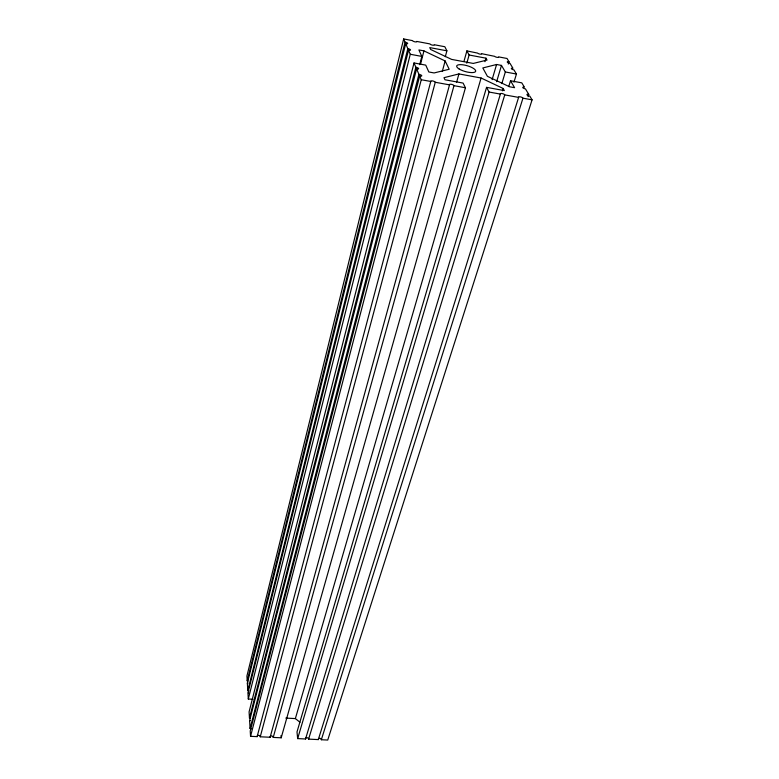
<?xml version="1.0" encoding="UTF-8"?>
<svg xmlns="http://www.w3.org/2000/svg" width="779" height="779" viewBox="0 0 779 779"><rect width="100%" height="100%" fill="white"/><g stroke="black" fill="none" stroke-linecap="round" stroke-linejoin="round"><path stroke-width="1.17" d="M445.315 56.692L446.893 50.82L444.838 46.73L434.156 44.715A2.191 0.662 15.2 0 1 432.462 45.133A2.191 0.662 15.2 0 1 429.989 43.926L416.707 41.414A2.201 0.662 15 0 1 414.983 41.832A2.201 0.662 15 0 1 412.519 40.625L403.668 38.95L246.924 676.016L247.216 680.856A1.519 1.139 12.7 0 1 248.014 681.021M247.216 680.856L405.041 42.154L403.668 38.95M248.959 690.944A1.529 1.159 12.8 0 0 247.8 690.574L247.352 683.164L405.703 43.682A2.22 0.672 14.8 0 0 407.66 43.351A2.22 0.672 14.8 0 0 405.041 42.154M247.8 690.574L407.836 48.619L405.703 43.682M407.836 48.619A2.249 0.691 14.9 0 1 410.484 49.837A2.249 0.691 14.9 0 1 408.508 50.187L247.946 692.921L248.306 699.006L252.932 699.269M248.306 699.006L410.27 54.267L408.508 50.187M419.696 64.667L421.819 56.419L418.898 49.944L423.951 50.888L445.13 60.947L449.201 69.253L434.088 72.944L428.83 71.98L425.743 65.124L414.019 62.963L249.085 711.87L249.465 718.15A1.568 1.217 13.2 0 1 250.293 718.326M249.465 718.15L415.869 67.247L414.019 62.963M251.286 728.891A1.577 1.237 13.4 0 0 250.088 728.501L249.611 720.614L416.59 68.922A2.327 0.74 15 0 0 418.615 68.523A2.327 0.74 15 0 0 415.869 67.247M420.621 63.839L423.951 50.888M250.088 728.501L418.927 74.336L416.59 68.922M418.927 74.336A2.356 0.76 15.1 0 1 421.721 75.641A2.356 0.76 15.1 0 1 419.677 76.069L250.234 731.004L250.556 736.321L257.138 736.632A1.587 1.246 14.2 0 1 258.599 735.347A1.587 1.246 14.2 0 1 260.254 736.788L270.128 737.265A1.577 1.237 15.2 0 1 271.579 735.98A1.577 1.237 15.2 0 1 273.234 737.411L281.19 737.801L465.443 87.754L463.096 83.08L444.984 79.779L443.991 77.686L458.919 73.927L481.091 78.007L503.166 88.494L504.364 90.598L486.554 87.355L297.003 731.919L297.656 738.599L305.543 738.979A1.568 1.227 17.9 0 1 306.936 737.703A1.568 1.227 17.9 0 1 308.601 739.125L318.299 739.592A1.568 1.217 18.8 0 1 319.663 738.317A1.568 1.217 18.8 0 1 321.337 739.738L327.735 740.05L532.076 99.839L529.827 96.129A2.298 0.73 16.6 0 1 526.984 94.834A2.298 0.73 16.6 0 1 528.766 94.376L525.445 88.894A2.269 0.711 16.5 0 1 522.806 87.647A2.269 0.711 16.5 0 1 524.413 87.19L521.784 82.847L510.508 80.763L508.736 86.576M250.556 736.321L421.254 79.731L419.677 76.069M257.138 736.632L430.768 81.464A2.366 0.769 15.3 0 1 432.588 80.928A2.366 0.769 15.3 0 1 435.266 82.272L449.512 84.862A2.356 0.769 15.6 0 1 451.294 84.317A2.356 0.769 15.6 0 1 453.982 85.671L465.443 87.754M260.254 736.788L435.266 82.272M442.287 71.512L445.13 60.947M270.128 737.265L449.512 84.862M273.234 737.411L453.982 85.671M456.64 82.126L458.919 73.927M463.943 61.434L466.884 50.898L477.585 53.099A2.171 0.643 15.8 0 0 480.215 54.141A2.171 0.643 15.8 0 0 481.51 53.663L494.607 56.322A2.162 0.643 16 0 0 497.236 57.354A2.162 0.643 16 0 0 498.511 56.867L507.032 58.483L508.999 61.736L508.298 64.053M466.806 63.196L469.104 55.007L466.884 50.898M484.957 61.687L485.969 58.182L469.104 55.007M299.954 722.24L295.368 718.589L481.091 78.007M492.104 79.653L496.583 64.491L501.481 65.407L505.337 71.97L501.832 83.606M297.656 738.599L489.076 92.039L486.554 87.355M496.622 81.717L501.481 65.407M305.543 738.979L500.381 94.093A2.337 0.75 16.3 0 1 502.027 93.538A2.337 0.75 16.3 0 1 504.753 94.882L518.61 97.394A2.327 0.74 16.5 0 1 520.216 96.839A2.327 0.74 16.5 0 1 522.952 98.183L532.076 99.839M502.465 90.822L503.166 88.494M308.601 739.125L504.753 94.882M513.945 82.175L516.448 74.034L513.945 69.886A2.201 0.662 16.3 0 1 511.394 68.708A2.201 0.662 16.3 0 1 512.971 68.289L509.943 63.284A2.171 0.652 16.2 0 1 507.285 62.096A2.171 0.652 16.2 0 1 508.999 61.736M318.299 739.592L518.61 97.394M321.337 739.738L522.952 98.183M528.035 96.693L528.766 94.376M496.583 64.491L482.805 67.958L487.401 76.303L509.495 86.761L514.588 87.696L510.508 80.763M285.796 718.092L295.368 718.589M421.254 79.731L430.768 81.464M489.076 92.039L500.381 94.093M410.27 54.267L421.819 56.419M505.337 71.97L516.448 74.034M446.893 50.82L429.755 47.597L430.641 49.476L451.606 59.399L473.243 63.43L487.041 60.071L485.969 58.182M281.005 735.571L281.19 737.801M250.429 720.526A1.568 1.217 13.2 0 1 249.611 720.614M248.735 692.843A1.529 1.159 12.8 0 1 248.355 692.921M248.141 683.086A1.519 1.139 12.7 0 1 247.352 683.164M459.074 68.941A9.854 3.067 15.7 0 0 475.229 71.892A9.854 3.067 15.7 0 0 464.255 65.027A9.854 3.067 15.7 0 0 459.074 68.941"/></g></svg>
